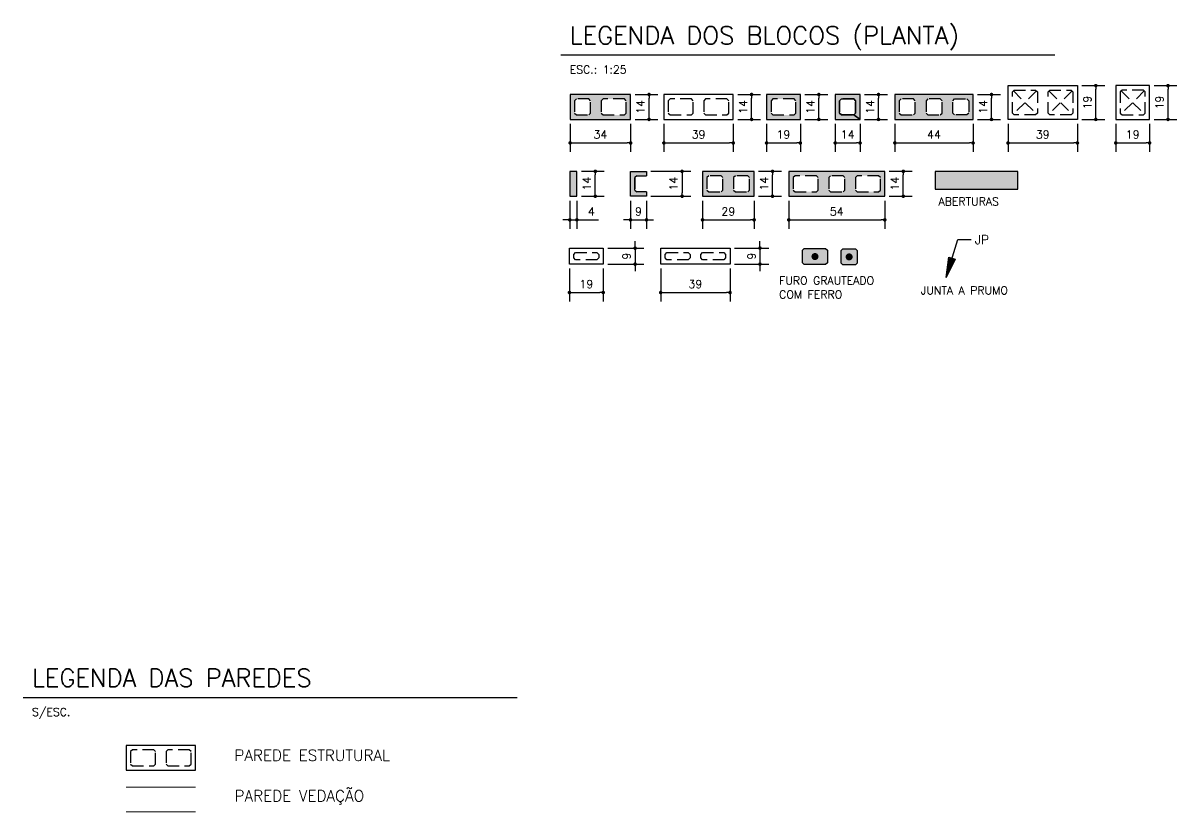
# Model space of a CAD drawing. Extents: x -14651 to 4579, y -10691 to -1290.
# Drawn here: x -11846 to -10548, y -2189 to -1301 of the extents above; entities that cross this region are included whole.
import ezdxf

# ---------------------------------------------------------------- set-up
doc = ezdxf.new("R2010")
doc.units = 0
doc.header["$LTSCALE"] = 25
doc.linetypes.add('DASHED2', pattern=[0.375, 0.25, -0.125])
for name, color, linetype in [('203', 1, 'DASHED2'), ('213', 252, 'Continuous'), ('241', 2, 'Continuous'), ('245', 252, 'Continuous'), ('246', 7, 'Continuous'), ('247', 50, 'Continuous'), ('248', 100, 'Continuous'), ('249', 20, 'Continuous'), ('250', 151, 'Continuous'), ('252', 1, 'Continuous'), ('253', 251, 'Continuous'), ('ABERTURAS', 53, 'Continuous'), ('ALVENARIA NÃO ESTRUTURAL', 242, 'Continuous'), ('BLOCOS', 2, 'Continuous'), ('COTA', 1, 'Continuous'), ('H2', 252, 'Continuous'), ('H7', 1, 'Continuous'), ('Linha_fina', 1, 'Continuous'), ('PENA_02', 2, 'Continuous'), ('Pena_4', 4, 'Continuous'), ('TEXTO', 3, 'Continuous')]:
    doc.layers.add(name, color=color, linetype=linetype)
doc.styles.add('COTA', font='romans.shx')
doc.styles.get("Standard").update_dxf_attribs({"font": 'romans.shx'})
doc.styles.add('TEXTO', font='romans.shx', dxfattribs={"height": 10})
doc.styles.add('Texto1', font='romans.shx', dxfattribs={"height": 9})
doc.styles.add('Texto2', font='romans.shx', dxfattribs={"height": 12.5})
doc.styles.add('Texto3', font='romans.shx', dxfattribs={"height": 20})
doc.dimstyles.new('forma', dxfattribs={"dimscale": 5, "dimtxt": 1.8, "dimasz": 0.8, "dimexe": 2, "dimexo": 1, "dimgap": 1, "dimtad": 1, "dimdec": 1, "dimzin": 9, "dimtxsty": 'COTA', "dimblk1": 'DOT', "dimblk2": 'DOT', "dimsah": 1, "dimcen": 0, "dimdle": 1, "dimclrd": 256, "dimclre": 256, "dimclrt": 2, "dimadec": 0, "dimazin": 0, "dimtfac": 1, "dimtdec": 0, "dimtmove": 0, "dimatfit": 3, "dimfxl": 1, "dimtolj": 1, "dimtzin": 0, "dimarcsym": 0})

# ---------------------------------------------------------------- blocks, each defined once
blk = doc.blocks.new('_Dot')
at = {"color": 0, "linetype": 'ByBlock', "lineweight": -2}
blk.add_line((-0.5, 0), (-1, 0), dxfattribs=at)
at = {"color": 0, "linetype": 'ByBlock', "const_width": 0.5}
blk.add_lwpolyline([(-0.25, 0, 1), (0.25, 0, 1)], format="xyb", close=True, dxfattribs=at)
blk = doc.blocks.new('*D44')
at = {"layer": 'COTA', "lineweight": -2, "transparency": 16777216}
for p, q in [((-10984.5, -1501.1), (-10984.5, -1532.7)), ((-10876.5, -1501.1), (-10876.5, -1532.7)), ((-10980.5, -1522.7), (-10880.5, -1522.7))]:
    blk.add_line(p, q, dxfattribs=at)
at = {"layer": 'Defpoints', "color": 0, "transparency": 16777216}
for p in [(-10984.5, -1496.1), (-10876.5, -1496.1), (-10876.5, -1522.7)]:
    blk.add_point(p, dxfattribs=at)
at = {"layer": 'COTA', "lineweight": -2, "transparency": 16777216, "xscale": 4, "yscale": 4, "zscale": 4, "rotation": 180}
blk.add_blockref('_Dot', (-10984.5, -1522.7), dxfattribs=at)
at = {"layer": 'COTA', "lineweight": -2, "transparency": 16777216, "xscale": 4, "yscale": 4, "zscale": 4}
blk.add_blockref('_Dot', (-10876.5, -1522.7), dxfattribs=at)
at = {"layer": 'COTA', "color": 2, "transparency": 16777216, "insert": (-10930.5, -1513.2), "char_height": 9, "attachment_point": 5, "style": 'COTA'}
blk.add_mtext('\\A1;54 ', dxfattribs=at)
blk = doc.blocks.new('A$C22C1587D')
blk.add_lwpolyline([(39, 0), (0, 0), (0, 9), (39, 9), (39, 0)])
at = {"layer": '203'}
for points in [[(16.5, 3.5), (15.5, 2.5), (3.5, 2.5), (2.5, 3.5), (2.5, 5.5), (3.5, 6.5), (15.5, 6.5), (16.5, 5.5), (16.5, 3.5)], [(36.5, 3.5), (35.5, 2.5), (23.5, 2.5), (22.5, 3.5), (22.5, 5.5), (23.5, 6.5), (35.5, 6.5), (36.5, 5.5), (36.5, 3.5)]]:
    blk.add_lwpolyline(points, dxfattribs=at)
blk = doc.blocks.new('*D26')
at = {"layer": 'COTA', "lineweight": -2, "transparency": 16777216}
for p, q in [((-11162.5, -1501.1), (-11162.5, -1532.7)), ((-11144.5, -1501.1), (-11144.5, -1532.7)), ((-11166.5, -1522.7), (-11170.5, -1522.7)), ((-11162.5, -1522.7), (-11144.5, -1522.7)), ((-11140.5, -1522.7), (-11136.5, -1522.7))]:
    blk.add_line(p, q, dxfattribs=at)
at = {"layer": 'Defpoints', "color": 0, "transparency": 16777216}
for p in [(-11162.5, -1496.1), (-11144.5, -1496.1), (-11144.5, -1522.7)]:
    blk.add_point(p, dxfattribs=at)
at = {"layer": 'COTA', "lineweight": -2, "transparency": 16777216, "xscale": 4, "yscale": 4, "zscale": 4}
blk.add_blockref('_Dot', (-11162.5, -1522.7), dxfattribs=at)
at = {"layer": 'COTA', "lineweight": -2, "transparency": 16777216, "xscale": 4, "yscale": 4, "zscale": 4, "rotation": 180}
blk.add_blockref('_Dot', (-11144.5, -1522.7), dxfattribs=at)
at = {"layer": 'COTA', "color": 2, "transparency": 16777216, "insert": (-11153.5, -1513.2), "char_height": 9, "attachment_point": 5, "style": 'COTA'}
blk.add_mtext('\\A1;9 ', dxfattribs=at)
blk = doc.blocks.new('*D27')
at = {"layer": 'COTA', "lineweight": -2, "transparency": 16777216}
for p, q in [((-10966.5, -1381.7), (-10940.7, -1381.7)), ((-10950.7, -1405.7), (-10950.7, -1385.7)), ((-10966.5, -1409.7), (-10940.7, -1409.7))]:
    blk.add_line(p, q, dxfattribs=at)
at = {"layer": 'Defpoints', "color": 0, "transparency": 16777216}
for p in [(-10971.5, -1381.7), (-10950.7, -1381.7), (-10971.5, -1409.7)]:
    blk.add_point(p, dxfattribs=at)
at = {"layer": 'COTA', "lineweight": -2, "transparency": 16777216, "xscale": 4, "yscale": 4, "zscale": 4}
for p, rotation in [((-10950.7, -1381.7), 90), ((-10950.7, -1409.7), 270)]:
    blk.add_blockref('_Dot', p, dxfattribs=dict(at, rotation=rotation))
at = {"layer": 'COTA', "color": 2, "transparency": 16777216, "insert": (-10960.2, -1395.7), "char_height": 9, "attachment_point": 5, "rotation": 90, "style": 'COTA'}
blk.add_mtext('\\A1;14 ', dxfattribs=at)
blk = doc.blocks.new('*D28')
at = {"layer": 'COTA', "lineweight": -2, "transparency": 16777216}
for p, q in [((-11188.2, -1554.5), (-11147.4, -1554.5)), ((-11157.4, -1550.5), (-11157.4, -1546.5)), ((-11157.4, -1554.5), (-11157.4, -1572.5)), ((-11188.2, -1572.5), (-11147.4, -1572.5)), ((-11157.4, -1576.5), (-11157.4, -1580.5))]:
    blk.add_line(p, q, dxfattribs=at)
at = {"layer": 'Defpoints', "color": 0, "transparency": 16777216}
for p in [(-11193.2, -1554.5), (-11193.2, -1572.5), (-11157.4, -1572.5)]:
    blk.add_point(p, dxfattribs=at)
at = {"layer": 'COTA', "lineweight": -2, "transparency": 16777216, "xscale": 4, "yscale": 4, "zscale": 4}
for p, rotation in [((-11157.4, -1554.5), 270), ((-11157.4, -1572.5), 90)]:
    blk.add_blockref('_Dot', p, dxfattribs=dict(at, rotation=rotation))
at = {"layer": 'COTA', "color": 2, "transparency": 16777216, "insert": (-11166.9, -1563.5), "char_height": 9, "attachment_point": 5, "rotation": 90, "style": 'COTA'}
blk.add_mtext('\\A1;9 ', dxfattribs=at)
blk = doc.blocks.new('*D29')
at = {"layer": 'COTA', "lineweight": -2, "transparency": 16777216}
for p, q in [((-11128.6, -1577.5), (-11128.6, -1614.4)), ((-11050.6, -1577.5), (-11050.6, -1614.4)), ((-11124.6, -1604.4), (-11054.6, -1604.4))]:
    blk.add_line(p, q, dxfattribs=at)
at = {"layer": 'Defpoints', "color": 0, "transparency": 16777216}
for p in [(-11128.6, -1572.5), (-11050.6, -1572.5), (-11050.6, -1604.4)]:
    blk.add_point(p, dxfattribs=at)
at = {"layer": 'COTA', "lineweight": -2, "transparency": 16777216, "xscale": 4, "yscale": 4, "zscale": 4, "rotation": 180}
blk.add_blockref('_Dot', (-11128.6, -1604.4), dxfattribs=at)
at = {"layer": 'COTA', "lineweight": -2, "transparency": 16777216, "xscale": 4, "yscale": 4, "zscale": 4}
blk.add_blockref('_Dot', (-11050.6, -1604.4), dxfattribs=at)
at = {"layer": 'COTA', "color": 2, "transparency": 16777216, "insert": (-11089.6, -1594.9), "char_height": 9, "attachment_point": 5, "style": 'COTA'}
blk.add_mtext('\\A1;39 ', dxfattribs=at)
blk = doc.blocks.new('*D30')
at = {"layer": 'COTA', "lineweight": -2, "transparency": 16777216}
for p, q in [((-11230.8, -1501.1), (-11230.8, -1532.7)), ((-11222.8, -1501.1), (-11222.8, -1532.7)), ((-11234.8, -1522.7), (-11238.8, -1522.7)), ((-11230.8, -1522.7), (-11222.8, -1522.7)), ((-11218.8, -1522.7), (-11198.4, -1522.7))]:
    blk.add_line(p, q, dxfattribs=at)
at = {"layer": 'Defpoints', "color": 0, "transparency": 16777216}
for p in [(-11230.8, -1496.1), (-11222.8, -1496.1), (-11222.8, -1522.7)]:
    blk.add_point(p, dxfattribs=at)
at = {"layer": 'COTA', "lineweight": -2, "transparency": 16777216, "xscale": 4, "yscale": 4, "zscale": 4}
blk.add_blockref('_Dot', (-11230.8, -1522.7), dxfattribs=at)
at = {"layer": 'COTA', "lineweight": -2, "transparency": 16777216, "xscale": 4, "yscale": 4, "zscale": 4, "rotation": 180}
blk.add_blockref('_Dot', (-11222.8, -1522.7), dxfattribs=at)
at = {"layer": 'COTA', "color": 2, "transparency": 16777216, "insert": (-11206.6, -1513.2), "char_height": 9, "attachment_point": 5, "style": 'COTA'}
blk.add_mtext('\\A1;4 ', dxfattribs=at)
blk = doc.blocks.new('*D31')
at = {"layer": 'COTA', "lineweight": -2, "transparency": 16777216}
for p, q in [((-11157.4, -1381.7), (-11131.7, -1381.7)), ((-11141.7, -1405.7), (-11141.7, -1385.7)), ((-11157.4, -1409.7), (-11131.7, -1409.7))]:
    blk.add_line(p, q, dxfattribs=at)
at = {"layer": 'Defpoints', "color": 0, "transparency": 16777216}
for p in [(-11162.4, -1381.7), (-11141.7, -1381.7), (-11162.4, -1409.7)]:
    blk.add_point(p, dxfattribs=at)
at = {"layer": 'COTA', "lineweight": -2, "transparency": 16777216, "xscale": 4, "yscale": 4, "zscale": 4}
for p, rotation in [((-11141.7, -1381.7), 90), ((-11141.7, -1409.7), 270)]:
    blk.add_blockref('_Dot', p, dxfattribs=dict(at, rotation=rotation))
at = {"layer": 'COTA', "color": 2, "transparency": 16777216, "insert": (-11151.2, -1395.7), "char_height": 9, "attachment_point": 5, "rotation": 90, "style": 'COTA'}
blk.add_mtext('\\A1;14 ', dxfattribs=at)
blk = doc.blocks.new('*D32')
at = {"layer": 'COTA', "lineweight": -2, "transparency": 16777216}
for p, q in [((-10737.9, -1414.7), (-10737.9, -1446.2)), ((-10659.9, -1414.7), (-10659.9, -1446.2)), ((-10733.9, -1436.2), (-10663.9, -1436.2))]:
    blk.add_line(p, q, dxfattribs=at)
at = {"layer": 'Defpoints', "color": 0, "transparency": 16777216}
for p in [(-10737.9, -1409.7), (-10659.9, -1409.7), (-10659.9, -1436.2)]:
    blk.add_point(p, dxfattribs=at)
at = {"layer": 'COTA', "lineweight": -2, "transparency": 16777216, "xscale": 4, "yscale": 4, "zscale": 4, "rotation": 180}
blk.add_blockref('_Dot', (-10737.9, -1436.2), dxfattribs=at)
at = {"layer": 'COTA', "lineweight": -2, "transparency": 16777216, "xscale": 4, "yscale": 4, "zscale": 4}
blk.add_blockref('_Dot', (-10659.9, -1436.2), dxfattribs=at)
at = {"layer": 'COTA', "color": 2, "transparency": 16777216, "insert": (-10698.9, -1426.7), "char_height": 9, "attachment_point": 5, "style": 'COTA'}
blk.add_mtext('\\A1;39 ', dxfattribs=at)
blk = doc.blocks.new('*D33')
at = {"layer": 'COTA', "lineweight": -2, "transparency": 16777216}
for p, q in [((-10871.5, -1468.1), (-10845.7, -1468.1)), ((-10855.7, -1492.1), (-10855.7, -1472.1)), ((-10871.5, -1496.1), (-10845.7, -1496.1))]:
    blk.add_line(p, q, dxfattribs=at)
at = {"layer": 'Defpoints', "color": 0, "transparency": 16777216}
for p in [(-10876.5, -1468.1), (-10855.7, -1468.1), (-10876.5, -1496.1)]:
    blk.add_point(p, dxfattribs=at)
at = {"layer": 'COTA', "lineweight": -2, "transparency": 16777216, "xscale": 4, "yscale": 4, "zscale": 4}
for p, rotation in [((-10855.7, -1468.1), 90), ((-10855.7, -1496.1), 270)]:
    blk.add_blockref('_Dot', p, dxfattribs=dict(at, rotation=rotation))
at = {"layer": 'COTA', "color": 2, "transparency": 16777216, "insert": (-10865.2, -1482.1), "char_height": 9, "attachment_point": 5, "rotation": 90, "style": 'COTA'}
blk.add_mtext('\\A1;14 ', dxfattribs=at)
blk = doc.blocks.new('*D34')
at = {"layer": 'COTA', "lineweight": -2, "transparency": 16777216}
for p, q in [((-10573.7, -1371.7), (-10548, -1371.7)), ((-10558, -1405.7), (-10558, -1375.7)), ((-10573.7, -1409.7), (-10548, -1409.7))]:
    blk.add_line(p, q, dxfattribs=at)
at = {"layer": 'Defpoints', "color": 0, "transparency": 16777216}
for p in [(-10578.7, -1371.7), (-10558, -1371.7), (-10578.7, -1409.7)]:
    blk.add_point(p, dxfattribs=at)
at = {"layer": 'COTA', "lineweight": -2, "transparency": 16777216, "xscale": 4, "yscale": 4, "zscale": 4}
for p, rotation in [((-10558, -1371.7), 90), ((-10558, -1409.7), 270)]:
    blk.add_blockref('_Dot', p, dxfattribs=dict(at, rotation=rotation))
at = {"layer": 'COTA', "color": 2, "transparency": 16777216, "insert": (-10567.5, -1390.7), "char_height": 9, "attachment_point": 5, "rotation": 90, "style": 'COTA'}
blk.add_mtext('\\A1;19 ', dxfattribs=at)
blk = doc.blocks.new('A$C5AC677EE')
blk.add_lwpolyline([(19, 0), (0, 0), (0, 9), (19, 9), (19, 0)])
at = {"layer": '203'}
blk.add_lwpolyline([(16.5, 3.5), (15.5, 2.5), (3.5, 2.5), (2.5, 3.5), (2.5, 5.5), (3.5, 6.5), (15.5, 6.5), (16.5, 5.5), (16.5, 3.5)], dxfattribs=at)
blk = doc.blocks.new('*D35')
at = {"layer": 'COTA', "lineweight": -2, "transparency": 16777216}
for p, q in [((-10654.9, -1371.7), (-10629.2, -1371.7)), ((-10639.2, -1405.7), (-10639.2, -1375.7)), ((-10654.9, -1409.7), (-10629.2, -1409.7))]:
    blk.add_line(p, q, dxfattribs=at)
at = {"layer": 'Defpoints', "color": 0, "transparency": 16777216}
for p in [(-10659.9, -1371.7), (-10639.2, -1371.7), (-10659.9, -1409.7)]:
    blk.add_point(p, dxfattribs=at)
at = {"layer": 'COTA', "lineweight": -2, "transparency": 16777216, "xscale": 4, "yscale": 4, "zscale": 4}
for p, rotation in [((-10639.2, -1371.7), 90), ((-10639.2, -1409.7), 270)]:
    blk.add_blockref('_Dot', p, dxfattribs=dict(at, rotation=rotation))
at = {"layer": 'COTA', "color": 2, "transparency": 16777216, "insert": (-10648.7, -1390.7), "char_height": 9, "attachment_point": 5, "rotation": 90, "style": 'COTA'}
blk.add_mtext('\\A1;19 ', dxfattribs=at)
blk = doc.blocks.new('*D36')
at = {"layer": 'COTA', "lineweight": -2, "transparency": 16777216}
for p, q in [((-10932.3, -1414.7), (-10932.3, -1446.2)), ((-10904.3, -1414.7), (-10904.3, -1446.2)), ((-10928.3, -1436.2), (-10908.3, -1436.2))]:
    blk.add_line(p, q, dxfattribs=at)
at = {"layer": 'Defpoints', "color": 0, "transparency": 16777216}
for p in [(-10932.3, -1409.7), (-10904.3, -1409.7), (-10904.3, -1436.2)]:
    blk.add_point(p, dxfattribs=at)
at = {"layer": 'COTA', "lineweight": -2, "transparency": 16777216, "xscale": 4, "yscale": 4, "zscale": 4, "rotation": 180}
blk.add_blockref('_Dot', (-10932.3, -1436.2), dxfattribs=at)
at = {"layer": 'COTA', "lineweight": -2, "transparency": 16777216, "xscale": 4, "yscale": 4, "zscale": 4}
blk.add_blockref('_Dot', (-10904.3, -1436.2), dxfattribs=at)
at = {"layer": 'COTA', "color": 2, "transparency": 16777216, "insert": (-10918.3, -1426.7), "char_height": 9, "attachment_point": 5, "style": 'COTA'}
blk.add_mtext('\\A1;14 ', dxfattribs=at)
blk = doc.blocks.new('P2020')
blk.add_lwpolyline([(-9.5, -9.5), (9.5, -9.5), (9.5, 9.5), (-9.5, 9.5), (-9.5, -9.5)])
at = {"color": 1, "linetype": 'DASHED2'}
blk.add_lwpolyline([(-7, -6), (-6, -7), (6, -7), (7, -6), (7, 6), (6, 7), (-6, 7), (-7, 6), (-7, -6)], dxfattribs=at)
at = {"layer": '203', "color": 253}
for p, q in [((-6.5, 6.5), (6.5, -6.5)), ((6.5, 6.5), (-6.5, -6.5))]:
    blk.add_line(p, q, dxfattribs=at)
blk = doc.blocks.new('*D37')
at = {"layer": 'COTA', "lineweight": -2, "transparency": 16777216}
for p, q in [((-11231.2, -1577.5), (-11231.2, -1614.4)), ((-11193.2, -1577.5), (-11193.2, -1614.4)), ((-11227.2, -1604.4), (-11197.2, -1604.4))]:
    blk.add_line(p, q, dxfattribs=at)
at = {"layer": 'Defpoints', "color": 0, "transparency": 16777216}
for p in [(-11231.2, -1572.5), (-11193.2, -1572.5), (-11193.2, -1604.4)]:
    blk.add_point(p, dxfattribs=at)
at = {"layer": 'COTA', "lineweight": -2, "transparency": 16777216, "xscale": 4, "yscale": 4, "zscale": 4, "rotation": 180}
blk.add_blockref('_Dot', (-11231.2, -1604.4), dxfattribs=at)
at = {"layer": 'COTA', "lineweight": -2, "transparency": 16777216, "xscale": 4, "yscale": 4, "zscale": 4}
blk.add_blockref('_Dot', (-11193.2, -1604.4), dxfattribs=at)
at = {"layer": 'COTA', "color": 2, "transparency": 16777216, "insert": (-11212.2, -1594.9), "char_height": 9, "attachment_point": 5, "style": 'COTA'}
blk.add_mtext('\\A1;19 ', dxfattribs=at)
blk = doc.blocks.new('P4020')
blk.add_lwpolyline([(-19.5, -9.5), (19.5, -9.5), (19.5, 9.5), (-19.5, 9.5), (-19.5, -9.5)])
at = {"color": 1, "linetype": 'DASHED2'}
for points in [[(-17, -6), (-16, -7), (-4, -7), (-3, -6), (-3, 6), (-4, 7), (-16, 7), (-17, 6), (-17, -6)], [(3, -6), (4, -7), (16, -7), (17, -6), (17, 6), (16, 7), (4, 7), (3, 6), (3, -6)]]:
    blk.add_lwpolyline(points, dxfattribs=at)
at = {"layer": '203', "color": 253}
for p, q in [((-16.5, 6.5), (-3.5, -6.5)), ((-3.5, 6.5), (-16.5, -6.5)), ((16.5, 6.5), (3.5, -6.5)), ((3.5, 6.5), (16.5, -6.5))]:
    blk.add_line(p, q, dxfattribs=at)
blk = doc.blocks.new('*D38')
at = {"layer": 'COTA', "lineweight": -2, "transparency": 16777216}
for p, q in [((-10772.2, -1381.7), (-10746.5, -1381.7)), ((-10756.5, -1405.7), (-10756.5, -1385.7)), ((-10772.2, -1409.7), (-10746.5, -1409.7))]:
    blk.add_line(p, q, dxfattribs=at)
at = {"layer": 'Defpoints', "color": 0, "transparency": 16777216}
for p in [(-10777.2, -1381.7), (-10756.5, -1381.7), (-10777.2, -1409.7)]:
    blk.add_point(p, dxfattribs=at)
at = {"layer": 'COTA', "lineweight": -2, "transparency": 16777216, "xscale": 4, "yscale": 4, "zscale": 4}
for p, rotation in [((-10756.5, -1381.7), 90), ((-10756.5, -1409.7), 270)]:
    blk.add_blockref('_Dot', p, dxfattribs=dict(at, rotation=rotation))
at = {"layer": 'COTA', "color": 2, "transparency": 16777216, "insert": (-10766, -1395.7), "char_height": 9, "attachment_point": 5, "rotation": 90, "style": 'COTA'}
blk.add_mtext('\\A1;14 ', dxfattribs=at)
blk = doc.blocks.new('*D39')
at = {"layer": 'COTA', "lineweight": -2, "transparency": 16777216}
for p, q in [((-11009.5, -1414.7), (-11009.5, -1446.2)), ((-10971.5, -1414.7), (-10971.5, -1446.2)), ((-11005.5, -1436.2), (-10975.5, -1436.2))]:
    blk.add_line(p, q, dxfattribs=at)
at = {"layer": 'Defpoints', "color": 0, "transparency": 16777216}
for p in [(-11009.5, -1409.7), (-10971.5, -1409.7), (-10971.5, -1436.2)]:
    blk.add_point(p, dxfattribs=at)
at = {"layer": 'COTA', "lineweight": -2, "transparency": 16777216, "xscale": 4, "yscale": 4, "zscale": 4, "rotation": 180}
blk.add_blockref('_Dot', (-11009.5, -1436.2), dxfattribs=at)
at = {"layer": 'COTA', "lineweight": -2, "transparency": 16777216, "xscale": 4, "yscale": 4, "zscale": 4}
blk.add_blockref('_Dot', (-10971.5, -1436.2), dxfattribs=at)
at = {"layer": 'COTA', "color": 2, "transparency": 16777216, "insert": (-10990.5, -1426.7), "char_height": 9, "attachment_point": 5, "style": 'COTA'}
blk.add_mtext('\\A1;19 ', dxfattribs=at)
blk = doc.blocks.new('A$C3B933ECF')
at = {"layer": '241'}
blk.add_hatch(color=131, dxfattribs=at).paths.add_polyline_path([(0, 0), (14, 0), (14, 9), (11.5, 9), (11.5, 3.5), (10.5, 2.5), (3.5, 2.5), (2.5, 3.5), (2.5, 9), (0, 9)])
for p, q in [((2.5, 9), (2.5, 3.5)), ((11.5, 3.5), (11.5, 9)), ((3.5, 2.5), (2.5, 3.5)), ((3.5, 2.5), (10.5, 2.5)), ((11.5, 3.5), (10.5, 2.5))]:
    blk.add_line(p, q)
for points in [[(0, 9), (0, 0), (14, 0), (14, 9), (11.5, 9)], [(2.5, 9), (0, 9)]]:
    blk.add_lwpolyline(points)
at = {"layer": '203'}
blk.add_line((10.5, 2.5), (3.5, 2.5), dxfattribs=at)
blk = doc.blocks.new('P0515')
at = {"layer": '253'}
blk.add_hatch(color=210, dxfattribs=at).paths.add_polyline_path([(-2, -7), (2, -7), (2, 7), (-2, 7)])
blk.add_lwpolyline([(-2, -7), (2, -7), (2, 7), (-2, 7), (-2, -7)])
blk = doc.blocks.new('P4015', base_point=(5842102.11612, -8124149.02973))
blk.add_lwpolyline([(5842082.61612, -8124156.02973), (5842121.61612, -8124156.02973), (5842121.61612, -8124142.02973), (5842082.61612, -8124142.02973), (5842082.61612, -8124156.02973)])
at = {"color": 1, "linetype": 'DASHED2'}
for points in [[(5842085.11612, -8124152.52973), (5842086.11612, -8124153.52973), (5842098.11612, -8124153.52973), (5842099.11612, -8124152.52973), (5842099.11612, -8124145.52973), (5842098.11612, -8124144.52973), (5842086.11612, -8124144.52973), (5842085.11612, -8124145.52973), (5842085.11612, -8124152.52973)], [(5842105.11612, -8124152.52973), (5842106.11612, -8124153.52973), (5842118.11612, -8124153.52973), (5842119.11612, -8124152.52973), (5842119.11612, -8124145.52973), (5842118.11612, -8124144.52973), (5842106.11612, -8124144.52973), (5842105.11612, -8124145.52973), (5842105.11612, -8124152.52973)]]:
    blk.add_lwpolyline(points, dxfattribs=at)
blk = doc.blocks.new('*D45')
at = {"layer": 'COTA', "lineweight": -2, "transparency": 16777216}
for p, q in [((-11045.6, -1554.5), (-11006.9, -1554.5)), ((-11016.9, -1550.5), (-11016.9, -1546.5)), ((-11016.9, -1554.5), (-11016.9, -1572.5)), ((-11045.6, -1572.5), (-11006.9, -1572.5)), ((-11016.9, -1576.5), (-11016.9, -1580.5))]:
    blk.add_line(p, q, dxfattribs=at)
at = {"layer": 'Defpoints', "color": 0, "transparency": 16777216}
for p in [(-11050.6, -1554.5), (-11050.6, -1572.5), (-11016.9, -1572.5)]:
    blk.add_point(p, dxfattribs=at)
at = {"layer": 'COTA', "lineweight": -2, "transparency": 16777216, "xscale": 4, "yscale": 4, "zscale": 4}
for p, rotation in [((-11016.9, -1554.5), 270), ((-11016.9, -1572.5), 90)]:
    blk.add_blockref('_Dot', p, dxfattribs=dict(at, rotation=rotation))
at = {"layer": 'COTA', "color": 2, "transparency": 16777216, "insert": (-11026.4, -1563.5), "char_height": 9, "attachment_point": 5, "rotation": 90, "style": 'COTA'}
blk.add_mtext('\\A1;9 ', dxfattribs=at)
blk = doc.blocks.new('*D46')
at = {"layer": 'COTA', "lineweight": -2, "transparency": 16777216}
for p, q in [((-11081.5, -1501.1), (-11081.5, -1532.7)), ((-11023.5, -1501.1), (-11023.5, -1532.7)), ((-11077.5, -1522.7), (-11027.5, -1522.7))]:
    blk.add_line(p, q, dxfattribs=at)
at = {"layer": 'Defpoints', "color": 0, "transparency": 16777216}
for p in [(-11081.5, -1496.1), (-11023.5, -1496.1), (-11023.5, -1522.7)]:
    blk.add_point(p, dxfattribs=at)
at = {"layer": 'COTA', "lineweight": -2, "transparency": 16777216, "xscale": 4, "yscale": 4, "zscale": 4, "rotation": 180}
blk.add_blockref('_Dot', (-11081.5, -1522.7), dxfattribs=at)
at = {"layer": 'COTA', "lineweight": -2, "transparency": 16777216, "xscale": 4, "yscale": 4, "zscale": 4}
blk.add_blockref('_Dot', (-11023.5, -1522.7), dxfattribs=at)
at = {"layer": 'COTA', "color": 2, "transparency": 16777216, "insert": (-11052.5, -1513.2), "char_height": 9, "attachment_point": 5, "style": 'COTA'}
blk.add_mtext('\\A1;29 ', dxfattribs=at)
blk = doc.blocks.new('P3515')
at = {"layer": '248'}
h = blk.add_hatch(color=100, dxfattribs=at)
h.paths.add_polyline_path([(17, 7), (-17, 7), (-17, -7), (17, -7)])
h.paths.add_polyline_path([(-5.5, -3.5), (-6.5, -4.5), (-13.5, -4.5), (-14.5, -3.5), (-14.5, 3.5), (-13.5, 4.5), (-6.5, 4.5), (-5.5, 3.5)], flags=16)
h.paths.add_polyline_path([(0.5, 3.5), (1.5, 4.5), (13.5, 4.5), (14.5, 3.5), (14.5, -3.5), (13.5, -4.5), (1.5, -4.5), (0.5, -3.5)], flags=16)
blk.add_lwpolyline([(-17, -7), (17, -7), (17, 7), (-17, 7), (-17, -7)])
at = {"color": 1, "linetype": 'DASHED2'}
for points in [[(-14.5, -3.5), (-13.5, -4.5), (-6.5, -4.5), (-5.5, -3.5), (-5.5, 3.5), (-6.5, 4.5), (-13.5, 4.5), (-14.5, 3.5), (-14.5, -3.5)], [(0.5, -3.5), (1.5, -4.5), (13.5, -4.5), (14.5, -3.5), (14.5, 3.5), (13.5, 4.5), (1.5, 4.5), (0.5, 3.5), (0.5, -3.5)]]:
    blk.add_lwpolyline(points, dxfattribs=at)
blk = doc.blocks.new('*D47')
at = {"layer": 'COTA', "lineweight": -2, "transparency": 16777216}
for p, q in [((-11230.4, -1414.7), (-11230.4, -1446.2)), ((-11162.4, -1414.7), (-11162.4, -1446.2)), ((-11226.4, -1436.2), (-11166.4, -1436.2))]:
    blk.add_line(p, q, dxfattribs=at)
at = {"layer": 'Defpoints', "color": 0, "transparency": 16777216}
for p in [(-11230.4, -1409.7), (-11162.4, -1409.7), (-11162.4, -1436.2)]:
    blk.add_point(p, dxfattribs=at)
at = {"layer": 'COTA', "lineweight": -2, "transparency": 16777216, "xscale": 4, "yscale": 4, "zscale": 4, "rotation": 180}
blk.add_blockref('_Dot', (-11230.4, -1436.2), dxfattribs=at)
at = {"layer": 'COTA', "lineweight": -2, "transparency": 16777216, "xscale": 4, "yscale": 4, "zscale": 4}
blk.add_blockref('_Dot', (-11162.4, -1436.2), dxfattribs=at)
at = {"layer": 'COTA', "color": 2, "transparency": 16777216, "insert": (-11196.4, -1426.7), "char_height": 9, "attachment_point": 5, "style": 'COTA'}
blk.add_mtext('\\A1;34 ', dxfattribs=at)
blk = doc.blocks.new('P4415')
at = {"layer": '250'}
h = blk.add_hatch(color=256, dxfattribs=at)
h.paths.add_polyline_path([(22, 7), (-22, 7), (-22, -7), (22, -7)])
h.paths.add_polyline_path([(10.5, 3.5), (11.5, 4.5), (18.5, 4.5), (19.5, 3.5), (19.5, -3.5), (18.5, -4.5), (11.5, -4.5), (10.5, -3.5)], flags=16)
h.paths.add_polyline_path([(4.5, -3.5), (3.5, -4.5), (-3.5, -4.5), (-4.5, -3.5), (-4.5, 3.5), (-3.5, 4.5), (3.5, 4.5), (4.5, 3.5)], flags=16)
h.paths.add_polyline_path([(-10.5, -3.5), (-11.5, -4.5), (-18.5, -4.5), (-19.5, -3.5), (-19.5, 3.5), (-18.5, 4.5), (-11.5, 4.5), (-10.5, 3.5)], flags=16)
blk.add_lwpolyline([(-22, -7), (22, -7), (22, 7), (-22, 7), (-22, -7)])
at = {"color": 1, "linetype": 'DASHED2'}
for points in [[(-19.5, -3.5), (-18.5, -4.5), (-11.5, -4.5), (-10.5, -3.5), (-10.5, 3.5), (-11.5, 4.5), (-18.5, 4.5), (-19.5, 3.5), (-19.5, -3.5)], [(-4.5, -3.5), (-3.5, -4.5), (3.5, -4.5), (4.5, -3.5), (4.5, 3.5), (3.5, 4.5), (-3.5, 4.5), (-4.5, 3.5), (-4.5, -3.5)], [(19.5, -3.5), (18.5, -4.5), (11.5, -4.5), (10.5, -3.5), (10.5, 3.5), (11.5, 4.5), (18.5, 4.5), (19.5, 3.5), (19.5, -3.5)]]:
    blk.add_lwpolyline(points, dxfattribs=at)
blk = doc.blocks.new('*D48')
at = {"layer": 'COTA', "lineweight": -2, "transparency": 16777216}
for p, q in [((-11042, -1381.7), (-11016.3, -1381.7)), ((-11026.3, -1405.7), (-11026.3, -1385.7)), ((-11042, -1409.7), (-11016.3, -1409.7))]:
    blk.add_line(p, q, dxfattribs=at)
at = {"layer": 'Defpoints', "color": 0, "transparency": 16777216}
for p in [(-11047, -1381.7), (-11026.3, -1381.7), (-11047, -1409.7)]:
    blk.add_point(p, dxfattribs=at)
at = {"layer": 'COTA', "lineweight": -2, "transparency": 16777216, "xscale": 4, "yscale": 4, "zscale": 4}
for p, rotation in [((-11026.3, -1381.7), 90), ((-11026.3, -1409.7), 270)]:
    blk.add_blockref('_Dot', p, dxfattribs=dict(at, rotation=rotation))
at = {"layer": 'COTA', "color": 2, "transparency": 16777216, "insert": (-11035.8, -1395.7), "char_height": 9, "attachment_point": 5, "rotation": 90, "style": 'COTA'}
blk.add_mtext('\\A1;14 ', dxfattribs=at)
blk = doc.blocks.new('P2015')
at = {"layer": '247'}
h = blk.add_hatch(color=50, dxfattribs=at)
h.paths.add_polyline_path([(9.5, 7), (-9.5, 7), (-9.5, -7), (9.5, -7)])
h.paths.add_polyline_path([(6, -4.5), (-6, -4.5), (-7, -3.5), (-7, 3.5), (-6, 4.5), (6, 4.5), (7, 3.5), (7, -3.5)], flags=16)
blk.add_lwpolyline([(-9.5, -7), (9.5, -7), (9.5, 7), (-9.5, 7), (-9.5, -7)])
at = {"color": 1, "linetype": 'DASHED2'}
blk.add_lwpolyline([(-7, -3.5), (-6, -4.5), (6, -4.5), (7, -3.5), (7, 3.5), (6, 4.5), (-6, 4.5), (-7, 3.5), (-7, -3.5)], dxfattribs=at)
blk = doc.blocks.new('*D49')
at = {"layer": 'COTA', "lineweight": -2, "transparency": 16777216}
for p, q in [((-10865.2, -1414.7), (-10865.2, -1446.2)), ((-10777.2, -1414.7), (-10777.2, -1446.2)), ((-10861.2, -1436.2), (-10781.2, -1436.2))]:
    blk.add_line(p, q, dxfattribs=at)
at = {"layer": 'Defpoints', "color": 0, "transparency": 16777216}
for p in [(-10865.2, -1409.7), (-10777.2, -1409.7), (-10777.2, -1436.2)]:
    blk.add_point(p, dxfattribs=at)
at = {"layer": 'COTA', "lineweight": -2, "transparency": 16777216, "xscale": 4, "yscale": 4, "zscale": 4, "rotation": 180}
blk.add_blockref('_Dot', (-10865.2, -1436.2), dxfattribs=at)
at = {"layer": 'COTA', "lineweight": -2, "transparency": 16777216, "xscale": 4, "yscale": 4, "zscale": 4}
blk.add_blockref('_Dot', (-10777.2, -1436.2), dxfattribs=at)
at = {"layer": 'COTA', "color": 2, "transparency": 16777216, "insert": (-10821.2, -1426.7), "char_height": 9, "attachment_point": 5, "style": 'COTA'}
blk.add_mtext('\\A1;44 ', dxfattribs=at)
blk = doc.blocks.new('*D50')
at = {"layer": 'COTA', "lineweight": -2, "transparency": 16777216}
for p, q in [((-11125, -1414.7), (-11125, -1446.2)), ((-11047, -1414.7), (-11047, -1446.2)), ((-11121, -1436.2), (-11051, -1436.2))]:
    blk.add_line(p, q, dxfattribs=at)
at = {"layer": 'Defpoints', "color": 0, "transparency": 16777216}
for p in [(-11125, -1409.7), (-11047, -1409.7), (-11047, -1436.2)]:
    blk.add_point(p, dxfattribs=at)
at = {"layer": 'COTA', "lineweight": -2, "transparency": 16777216, "xscale": 4, "yscale": 4, "zscale": 4, "rotation": 180}
blk.add_blockref('_Dot', (-11125, -1436.2), dxfattribs=at)
at = {"layer": 'COTA', "lineweight": -2, "transparency": 16777216, "xscale": 4, "yscale": 4, "zscale": 4}
blk.add_blockref('_Dot', (-11047, -1436.2), dxfattribs=at)
at = {"layer": 'COTA', "color": 2, "transparency": 16777216, "insert": (-11086, -1426.7), "char_height": 9, "attachment_point": 5, "style": 'COTA'}
blk.add_mtext('\\A1;39 ', dxfattribs=at)
blk = doc.blocks.new('*D51')
at = {"layer": 'COTA', "lineweight": -2, "transparency": 16777216}
for p, q in [((-11217.8, -1468.1), (-11192.1, -1468.1)), ((-11202.1, -1492.1), (-11202.1, -1472.1)), ((-11217.8, -1496.1), (-11192.1, -1496.1))]:
    blk.add_line(p, q, dxfattribs=at)
at = {"layer": 'Defpoints', "color": 0, "transparency": 16777216}
for p in [(-11222.8, -1468.1), (-11202.1, -1468.1), (-11222.8, -1496.1)]:
    blk.add_point(p, dxfattribs=at)
at = {"layer": 'COTA', "lineweight": -2, "transparency": 16777216, "xscale": 4, "yscale": 4, "zscale": 4}
for p, rotation in [((-11202.1, -1468.1), 90), ((-11202.1, -1496.1), 270)]:
    blk.add_blockref('_Dot', p, dxfattribs=dict(at, rotation=rotation))
at = {"layer": 'COTA', "color": 2, "transparency": 16777216, "insert": (-11211.6, -1482.1), "char_height": 9, "attachment_point": 5, "rotation": 90, "style": 'COTA'}
blk.add_mtext('\\A1;14 ', dxfattribs=at)
blk = doc.blocks.new('*D52')
at = {"layer": 'COTA', "lineweight": -2, "transparency": 16777216}
for p, q in [((-11139.5, -1468.1), (-11094.5, -1468.1)), ((-11104.5, -1472.1), (-11104.5, -1492.1)), ((-11139.5, -1496.1), (-11094.5, -1496.1))]:
    blk.add_line(p, q, dxfattribs=at)
at = {"layer": 'Defpoints', "color": 0, "transparency": 16777216}
for p in [(-11144.5, -1468.1), (-11144.5, -1496.1), (-11104.5, -1496.1)]:
    blk.add_point(p, dxfattribs=at)
at = {"layer": 'COTA', "lineweight": -2, "transparency": 16777216, "xscale": 4, "yscale": 4, "zscale": 4}
for p, rotation in [((-11104.5, -1468.1), 90), ((-11104.5, -1496.1), 270)]:
    blk.add_blockref('_Dot', p, dxfattribs=dict(at, rotation=rotation))
at = {"layer": 'COTA', "color": 2, "transparency": 16777216, "insert": (-11114, -1482.1), "char_height": 9, "attachment_point": 5, "rotation": 90, "style": 'COTA'}
blk.add_mtext('\\A1;14 ', dxfattribs=at)
blk = doc.blocks.new('P3015')
at = {"layer": '252'}
h = blk.add_hatch(color=21, dxfattribs=at)
h.paths.add_polyline_path([(14.5, -7), (14.5, 7), (-14.5, 7), (-14.5, -7)])
h.paths.add_polyline_path([(3, 3.5), (4, 4.5), (11, 4.5), (12, 3.5), (12, -3.5), (11, -4.5), (4, -4.5), (3, -3.5)], flags=16)
h.paths.add_polyline_path([(-3, -3.5), (-4, -4.5), (-11, -4.5), (-12, -3.5), (-12, 3.5), (-11, 4.5), (-4, 4.5), (-3, 3.5)], flags=16)
blk.add_lwpolyline([(-14.5, -7), (14.5, -7), (14.5, 7), (-14.5, 7), (-14.5, -7)])
at = {"color": 1, "linetype": 'DASHED2'}
for points in [[(-12, -3.5), (-11, -4.5), (-4, -4.5), (-3, -3.5), (-3, 3.5), (-4, 4.5), (-11, 4.5), (-12, 3.5), (-12, -3.5)], [(3, -3.5), (4, -4.5), (11, -4.5), (12, -3.5), (12, 3.5), (11, 4.5), (4, 4.5), (3, 3.5), (3, -3.5)]]:
    blk.add_lwpolyline(points, dxfattribs=at)
blk = doc.blocks.new('P1515')
at = {"layer": '246'}
blk.add_hatch(color=135, dxfattribs=at).paths.add_polyline_path([(7, -7), (7, 7), (-7, 7), (-7, -7), (7, -7), (3.5, -4.5), (-3.5, -4.5), (-4.5, -3.5), (-4.5, 3.5), (-3.5, 4.5), (3.5, 4.5), (4.5, 3.5), (4.5, -3.5), (3.5, -4.5)])
blk.add_lwpolyline([(-7, -7), (7, -7), (7, 7), (-7, 7), (-7, -7)])
at = {"color": 1, "linetype": 'DASHED2'}
blk.add_lwpolyline([(-4.5, -3.5), (-3.5, -4.5), (3.5, -4.5), (4.5, -3.5), (4.5, 3.5), (3.5, 4.5), (-3.5, 4.5), (-4.5, 3.5), (-4.5, -3.5)], dxfattribs=at)
at = {"layer": '245', "color": 135}
blk.add_lwpolyline([(7, -7), (7, 7), (-7, 7), (-7, -7), (7, -7), (3.5, -4.5), (-3.5, -4.5), (-4.5, -3.5), (-4.5, 3.5), (-3.5, 4.5), (3.5, 4.5), (4.5, 3.5), (4.5, -3.5), (3.5, -4.5), (7, -7)], dxfattribs=at)
blk = doc.blocks.new('*D53')
at = {"layer": 'COTA', "lineweight": -2, "transparency": 16777216}
for p, q in [((-10616.7, -1414.7), (-10616.7, -1446.2)), ((-10578.7, -1414.7), (-10578.7, -1446.2)), ((-10612.7, -1436.2), (-10582.7, -1436.2))]:
    blk.add_line(p, q, dxfattribs=at)
at = {"layer": 'Defpoints', "color": 0, "transparency": 16777216}
for p in [(-10616.7, -1409.7), (-10578.7, -1409.7), (-10578.7, -1436.2)]:
    blk.add_point(p, dxfattribs=at)
at = {"layer": 'COTA', "lineweight": -2, "transparency": 16777216, "xscale": 4, "yscale": 4, "zscale": 4, "rotation": 180}
blk.add_blockref('_Dot', (-10616.7, -1436.2), dxfattribs=at)
at = {"layer": 'COTA', "lineweight": -2, "transparency": 16777216, "xscale": 4, "yscale": 4, "zscale": 4}
blk.add_blockref('_Dot', (-10578.7, -1436.2), dxfattribs=at)
at = {"layer": 'COTA', "color": 2, "transparency": 16777216, "insert": (-10597.7, -1426.7), "char_height": 9, "attachment_point": 5, "style": 'COTA'}
blk.add_mtext('\\A1;19 ', dxfattribs=at)
blk = doc.blocks.new('*D54')
at = {"layer": 'COTA', "lineweight": -2, "transparency": 16777216}
for p, q in [((-10899.3, -1381.7), (-10873.6, -1381.7)), ((-10883.6, -1405.7), (-10883.6, -1385.7)), ((-10899.3, -1409.7), (-10873.6, -1409.7))]:
    blk.add_line(p, q, dxfattribs=at)
at = {"layer": 'Defpoints', "color": 0, "transparency": 16777216}
for p in [(-10904.3, -1381.7), (-10883.6, -1381.7), (-10904.3, -1409.7)]:
    blk.add_point(p, dxfattribs=at)
at = {"layer": 'COTA', "lineweight": -2, "transparency": 16777216, "xscale": 4, "yscale": 4, "zscale": 4}
for p, rotation in [((-10883.6, -1381.7), 90), ((-10883.6, -1409.7), 270)]:
    blk.add_blockref('_Dot', p, dxfattribs=dict(at, rotation=rotation))
at = {"layer": 'COTA', "color": 2, "transparency": 16777216, "insert": (-10893.1, -1395.7), "char_height": 9, "attachment_point": 5, "rotation": 90, "style": 'COTA'}
blk.add_mtext('\\A1;14 ', dxfattribs=at)
blk = doc.blocks.new('P5515')
at = {"layer": '249'}
h = blk.add_hatch(color=20, dxfattribs=at)
h.paths.add_polyline_path([(-27, 7), (-27, -7), (27, -7), (27, 7)])
h.paths.add_polyline_path([(-10.5, -3.5), (-11.5, -4.5), (-23.5, -4.5), (-24.5, -3.5), (-24.5, 3.5), (-23.5, 4.5), (-11.5, 4.5), (-10.5, 3.5)], flags=16)
h.paths.add_polyline_path([(-4.5, 3.5), (-3.5, 4.5), (3.5, 4.5), (4.5, 3.5), (4.5, -3.5), (3.5, -4.5), (-3.5, -4.5), (-4.5, -3.5)], flags=16)
h.paths.add_polyline_path([(10.5, 3.5), (11.5, 4.5), (23.5, 4.5), (24.5, 3.5), (24.5, -3.5), (23.5, -4.5), (11.5, -4.5), (10.5, -3.5)], flags=16)
blk.add_lwpolyline([(27, 7), (-27, 7), (-27, -7), (27, -7), (27, 7)])
at = {"color": 1, "linetype": 'DASHED2'}
for points in [[(-10.5, 3.5), (-11.5, 4.5), (-23.5, 4.5), (-24.5, 3.5), (-24.5, -3.5), (-23.5, -4.5), (-11.5, -4.5), (-10.5, -3.5), (-10.5, 3.5)], [(4.5, 3.5), (3.5, 4.5), (-3.5, 4.5), (-4.5, 3.5), (-4.5, -3.5), (-3.5, -4.5), (3.5, -4.5), (4.5, -3.5), (4.5, 3.5)], [(24.5, 3.5), (23.5, 4.5), (11.5, 4.5), (10.5, 3.5), (10.5, -3.5), (11.5, -4.5), (23.5, -4.5), (24.5, -3.5), (24.5, 3.5)]]:
    blk.add_lwpolyline(points, dxfattribs=at)
blk = doc.blocks.new('*D55')
at = {"layer": 'COTA', "lineweight": -2, "transparency": 16777216}
for p, q in [((-11018.5, -1468.1), (-10992.8, -1468.1)), ((-11002.8, -1492.1), (-11002.8, -1472.1)), ((-11018.5, -1496.1), (-10992.8, -1496.1))]:
    blk.add_line(p, q, dxfattribs=at)
at = {"layer": 'Defpoints', "color": 0, "transparency": 16777216}
for p in [(-11023.5, -1468.1), (-11002.8, -1468.1), (-11023.5, -1496.1)]:
    blk.add_point(p, dxfattribs=at)
at = {"layer": 'COTA', "lineweight": -2, "transparency": 16777216, "xscale": 4, "yscale": 4, "zscale": 4}
for p, rotation in [((-11002.8, -1468.1), 90), ((-11002.8, -1496.1), 270)]:
    blk.add_blockref('_Dot', p, dxfattribs=dict(at, rotation=rotation))
at = {"layer": 'COTA', "color": 2, "transparency": 16777216, "insert": (-11012.3, -1482.1), "char_height": 9, "attachment_point": 5, "rotation": 90, "style": 'COTA'}
blk.add_mtext('\\A1;14 ', dxfattribs=at)

msp = doc.modelspace()

# ---------------------------------------------------------------- hatches: boundary and pattern name
at = {"layer": 'ABERTURAS'}
msp.add_hatch(color=256, dxfattribs=at).paths.add_polyline_path([(-10819.73, -1468.13), (-10819.73, -1488.13), (-10726.98, -1488.13), (-10726.98, -1468.13)])
at = {"layer": 'H2'}
h = msp.add_hatch(color=256, dxfattribs=at)
h.paths.add_polyline_path([(-10943.04, -1572.93), (-10941.04, -1570.93), (-10941.04, -1556.93), (-10943.04, -1554.93), (-10967.04, -1554.93), (-10969.04, -1556.93), (-10969.04, -1570.93), (-10967.04, -1572.93)])
h.paths.add_polyline_path([(-10955.04, -1567.93, -1), (-10955.04, -1559.93, -1)], flags=16)
h = msp.add_hatch(color=256, dxfattribs=at)
h.paths.add_polyline_path([(-10907.62, -1557.32), (-10909.62, -1555.32), (-10923.62, -1555.32), (-10925.62, -1557.32), (-10925.62, -1571.32), (-10923.62, -1573.32), (-10909.62, -1573.32), (-10907.62, -1571.32)])
h.paths.add_polyline_path([(-10920.62, -1564.32, -1), (-10912.62, -1564.32, -1)], flags=16)
at = {"layer": 'H7', "linetype": 'Continuous'}
for points in [[(-10955.04, -1567.93, 1), (-10955.04, -1559.93, 1)], [(-10912.62, -1564.32, 1), (-10920.62, -1564.32, 1)]]:
    msp.add_hatch(color=256, dxfattribs=at).paths.add_polyline_path(points)

# ---------------------------------------------------------------- linework, layer by layer
at = {"layer": '213'}
for points in [[(-10941.04, -1570.93), (-10943.04, -1572.93), (-10967.04, -1572.93), (-10969.04, -1570.93), (-10969.04, -1556.93), (-10967.04, -1554.93), (-10943.04, -1554.93), (-10941.04, -1556.93), (-10941.04, -1570.93)], [(-10907.62, -1571.32), (-10909.62, -1573.32), (-10923.62, -1573.32), (-10925.62, -1571.32), (-10925.62, -1557.32), (-10923.62, -1555.32), (-10909.62, -1555.32), (-10907.62, -1557.32), (-10907.62, -1571.32)]]:
    msp.add_lwpolyline(points, dxfattribs=at)
at = {"layer": 'ABERTURAS'}
msp.add_lwpolyline([(-10819.73, -1468.13), (-10819.73, -1488.13), (-10726.98, -1488.13), (-10726.98, -1468.13)], close=True, dxfattribs=at)
at = {"layer": 'ALVENARIA NÃO ESTRUTURAL', "lineweight": 5}
for p, q in [((-11651.75, -2160.58), (-11729.75, -2160.58)), ((-11651.75, -2188.58), (-11729.75, -2188.58))]:
    msp.add_line(p, q, dxfattribs=at)
at = {"layer": 'Linha_fina'}
for points in [[(-10800.12, -1566.15), (-10807.67, -1587.36), (-10799.23, -1566.42), (-10798.33, -1566.7), (-10807.67, -1587.36), (-10794.51, -1544.82), (-10779.51, -1544.82)], [(-10807.67, -1587.36), (-10804.6, -1564.76), (-10797.44, -1566.98), (-10807.67, -1587.36), (-10803.7, -1565.04), (-10802.81, -1565.32), (-10807.67, -1587.36), (-10801.91, -1565.59)]]:
    msp.add_lwpolyline(points, dxfattribs=at)
at = {"layer": 'Pena_4'}
for p, q in [((-11240.92, -1337.16), (-10685.34, -1337.16)), ((-11845.7, -2059.76), (-11290.12, -2059.76))]:
    msp.add_line(p, q, dxfattribs=at)

# ---------------------------------------------------------------- block references
at = {"layer": '241', "ltscale": 3, "yscale": 2, "zscale": 2}
for name, p, xscale, rotation in [('P4020', (-10698.88, -1390.71), -2, 1.231348942809518e-06), ('P2015', (-10990.46, -1395.71), 2, 180)]:
    msp.add_blockref(name, p, dxfattribs=dict(at, xscale=xscale, rotation=rotation))
at = {"layer": '241', "ltscale": 3, "xscale": 2, "yscale": 2, "zscale": 2}
for name, p in [('P2020', (-10597.69, -1390.71)), ('P3515', (-11196.42, -1395.71)), ('P4015', (-11086.03, -1395.71)), ('P5515', (-10930.45, -1482.13))]:
    msp.add_blockref(name, p, dxfattribs=at)
at = {"layer": '241', "linetype": 'Continuous', "xscale": 2, "yscale": 2}
for name, p, zscale in [('P1515', (-10918.32, -1395.71), 2), ('P4415', (-10821.18, -1395.71), 4)]:
    msp.add_blockref(name, p, dxfattribs=dict(at, zscale=zscale))
at = {"layer": '241', "xscale": 2, "yscale": 2, "zscale": 2}
for name, p in [('P0515', (-11226.82, -1482.13)), ('P3015', (-11052.51, -1482.13)), ('A$C5AC677EE', (-11231.21, -1572.54)), ('A$C22C1587D', (-11128.6, -1572.54))]:
    msp.add_blockref(name, p, dxfattribs=at)
at = {"layer": '241', "xscale": -2, "yscale": 2, "zscale": 2, "rotation": 270}
msp.add_blockref('A$C3B933ECF', (-11162.5, -1496.13), dxfattribs=at)
at = {"layer": 'BLOCOS', "xscale": 2, "yscale": 2, "zscale": 2, "rotation": 180}
msp.add_blockref('P4015', (-11690.75, -2127.79), dxfattribs=at)

# ---------------------------------------------------------------- texts
at = {"layer": 'PENA_02', "linetype": 'Continuous'}
msp.add_text('ABERTURAS', height=9, dxfattribs=at).set_placement((-10816.06, -1506.51))
at = {"layer": 'TEXTO', "color": 4, "style": 'Texto3'}
for s, p in [('LEGENDA DOS BLOCOS (PLANTA)', (-11230.92, -1325.16)), ('LEGENDA DAS PAREDES', (-11835.7, -2047.76))]:
    msp.add_text(s, height=20, dxfattribs=at).set_placement(p)
at = {"layer": 'TEXTO', "color": 2, "style": 'Texto1'}
for s, p in [('ESC.: 1:25', (-11230.92, -1358.16)), ('FURO GRAUTEADO', (-10995.35, -1595.45)), ('COM FERRO', (-10995.35, -1611.11)), ('JUNTA A PRUMO', (-10836.01, -1606.45)), ('S/ESC.', (-11835.7, -2080.75))]:
    msp.add_text(s, height=9, dxfattribs=at).set_placement(p)
at = {"layer": 'TEXTO', "style": 'TEXTO'}
msp.add_text('JP', height=10, dxfattribs=at).set_placement((-10775.21, -1549.97))
at = {"layer": 'TEXTO', "color": 3, "style": 'Texto2'}
for s, p in [('PAREDE ESTRUTURAL', (-11608.04, -2131.17)), ('PAREDE VEDAÇÃO', (-11607.85, -2176.74))]:
    msp.add_text(s, height=12.5, dxfattribs=at).set_placement(p)

# ---------------------------------------------------------------- dimensions: what is measured, and where the dimension line sits
at = {"layer": 'COTA'}
for base, p1, p2, override, picture, middle in [((-10639.16, -1371.71), (-10659.88, -1409.71), (-10659.88, -1371.71), {"dimscale": 5, "dimlfac": 0.5, "dimpost": ' '}, '*D35', (-10648.66, -1390.71)), ((-10557.97, -1371.71), (-10578.69, -1409.71), (-10578.69, -1371.71), {"dimscale": 5, "dimlfac": 0.5, "dimpost": ' '}, '*D34', (-10567.47, -1390.71)), ((-11141.7, -1381.71), (-11162.42, -1409.71), (-11162.42, -1381.71), {"dimscale": 5, "dimlfac": 0.5, "dimpost": ' '}, '*D31', (-11151.2, -1395.71)), ((-11026.32, -1381.71), (-11047.03, -1409.71), (-11047.03, -1381.71), {"dimscale": 5, "dimlfac": 0.5, "dimpost": ' '}, '*D48', (-11035.82, -1395.71)), ((-10950.74, -1381.71), (-10971.46, -1409.71), (-10971.46, -1381.71), {"dimscale": 5, "dimlfac": 0.5, "dimpost": ' '}, '*D27', (-10960.24, -1395.71)), ((-10883.6, -1381.71), (-10904.32, -1409.71), (-10904.32, -1381.71), {"dimscale": 5, "dimlfac": 0.5, "dimpost": ' '}, '*D54', (-10893.1, -1395.71)), ((-10756.46, -1381.71), (-10777.18, -1409.71), (-10777.18, -1381.71), {"dimscale": 5, "dimlfac": 0.5, "dimpost": ' '}, '*D38', (-10765.96, -1395.71)), ((-11202.1, -1468.13), (-11222.82, -1496.13), (-11222.82, -1468.13), {"dimscale": 5, "dimlfac": 0.5, "dimpost": ' '}, '*D51', (-11211.6, -1482.13)), ((-11104.54, -1496.13), (-11144.5, -1468.13), (-11144.5, -1496.13), {"dimscale": 5, "dimdec": 1, "dimlfac": 0.5, "dimpost": ' '}, '*D52', (-11114.04, -1482.13)), ((-11002.79, -1468.13), (-11023.51, -1496.13), (-11023.51, -1468.13), {"dimscale": 5, "dimlfac": 0.5, "dimpost": ' '}, '*D55', (-11012.29, -1482.13)), ((-10855.73, -1468.13), (-10876.45, -1496.13), (-10876.45, -1468.13), {"dimscale": 5, "dimlfac": 0.5, "dimpost": ' '}, '*D33', (-10865.23, -1482.13)), ((-11157.37, -1572.54), (-11193.21, -1554.54), (-11193.21, -1572.54), {"dimscale": 5, "dimdec": 1, "dimlfac": 0.5, "dimpost": ' '}, '*D28', (-11166.87, -1563.54)), ((-11016.87, -1572.54), (-11050.6, -1554.54), (-11050.6, -1572.54), {"dimscale": 5, "dimdec": 1, "dimlfac": 0.5, "dimpost": ' '}, '*D45', (-11026.37, -1563.54))]:
    dim = msp.add_linear_dim(base=base, p1=p1, p2=p2, angle=90, dimstyle='forma', override=override, dxfattribs=at)
    dim.commit()
    dim.dimension.update_dxf_attribs({"geometry": picture, "text_midpoint": middle})
for base, p1, p2, override, picture, middle in [((-11162.42, -1436.24), (-11230.42, -1409.71), (-11162.42, -1409.71), {"dimscale": 5, "dimlfac": 0.5, "dimpost": ' '}, '*D47', (-11196.42, -1426.74)), ((-11047.03, -1436.24), (-11125.03, -1409.71), (-11047.03, -1409.71), {"dimscale": 5, "dimlfac": 0.5, "dimpost": ' '}, '*D50', (-11086.03, -1426.74)), ((-10971.46, -1436.24), (-11009.46, -1409.71), (-10971.46, -1409.71), {"dimscale": 5, "dimlfac": 0.5, "dimpost": ' '}, '*D39', (-10990.46, -1426.74)), ((-10904.32, -1436.24), (-10932.32, -1409.71), (-10904.32, -1409.71), {"dimscale": 5, "dimlfac": 0.5, "dimpost": ' '}, '*D36', (-10918.32, -1426.74)), ((-10777.18, -1436.24), (-10865.18, -1409.71), (-10777.18, -1409.71), {"dimscale": 5, "dimlfac": 0.5, "dimpost": ' '}, '*D49', (-10821.18, -1426.74)), ((-10659.88, -1436.24), (-10737.88, -1409.71), (-10659.88, -1409.71), {"dimscale": 5, "dimlfac": 0.5, "dimpost": ' '}, '*D32', (-10698.88, -1426.74)), ((-10578.69, -1436.24), (-10616.69, -1409.71), (-10578.69, -1409.71), {"dimscale": 5, "dimlfac": 0.5, "dimpost": ' '}, '*D53', (-10597.69, -1426.74)), ((-11222.82, -1522.66), (-11230.82, -1496.13), (-11222.82, -1496.13), {"dimscale": 5, "dimlfac": 0.5, "dimpost": ' '}, '*D30', (-11206.6, -1513.16)), ((-11144.5, -1522.66), (-11162.5, -1496.13), (-11144.5, -1496.13), {"dimscale": 5, "dimlfac": 0.5, "dimpost": ' '}, '*D26', (-11153.5, -1513.16)), ((-11023.51, -1522.66), (-11081.51, -1496.13), (-11023.51, -1496.13), {"dimscale": 5, "dimlfac": 0.5, "dimpost": ' '}, '*D46', (-11052.51, -1513.16)), ((-10876.45, -1522.66), (-10984.45, -1496.13), (-10876.45, -1496.13), {"dimscale": 5, "dimlfac": 0.5, "dimpost": ' '}, '*D44', (-10930.45, -1513.16)), ((-11193.21, -1604.39), (-11231.21, -1572.54), (-11193.21, -1572.54), {"dimscale": 5, "dimlfac": 0.5, "dimpost": ' '}, '*D37', (-11212.21, -1594.89)), ((-11050.6, -1604.39), (-11128.6, -1572.54), (-11050.6, -1572.54), {"dimscale": 5, "dimdec": 1, "dimlfac": 0.5, "dimpost": ' '}, '*D29', (-11089.6, -1594.89))]:
    dim = msp.add_linear_dim(base=base, p1=p1, p2=p2, dimstyle='forma', override=override, dxfattribs=at)
    dim.commit()
    dim.dimension.update_dxf_attribs({"geometry": picture, "text_midpoint": middle})

doc.saveas('drawing.dxf')
